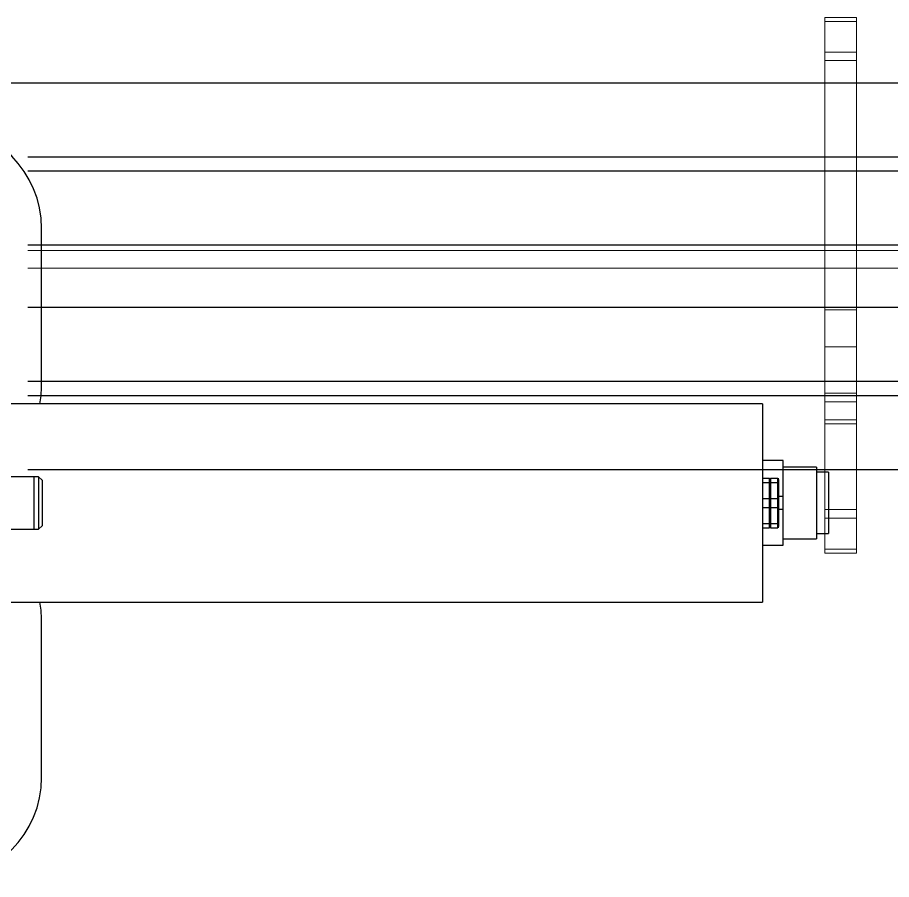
# Model space of a CAD drawing. Header units: inches. Extents: x -1851 to 6314, y -1304 to 4687.
# Drawn here: x -1318.76 to -1305.05, y 623.61 to 637.13 of the extents above; entities that cross this region are included whole.
import ezdxf

# ---------------------------------------------------------------- set-up
doc = ezdxf.new("R2010")
doc.units = ezdxf.units.IN
doc.header["$MEASUREMENT"] = 0
for name, color, linetype in [('DC FEEEDERS', 1, 'Continuous'), ('E-ARRY-TABL', 9, 'Continuous'), ('WIRE MANAGEMENT', 4, 'Continuous')]:
    doc.layers.add(name, color=color, linetype=linetype)

msp = doc.modelspace()

# ---------------------------------------------------------------- linework, layer by layer
at = {"layer": 'DC FEEEDERS'}
for points in [[(-1322.81593, 636.10711), (-1274.42418, 636.10711)], [(-1318.59254, 634.94711), (-1274.42418, 634.94711)], [(-1318.59254, 634.72517), (-1274.42418, 634.72517)], [(-1318.59254, 633.56517), (-1274.42418, 633.56517)], [(-1318.59254, 632.58777), (-1274.42418, 632.58777)], [(-1318.59254, 631.42777), (-1274.42418, 631.42777)], [(-1318.59254, 631.20583), (-1274.42418, 631.20583)], [(-1318.59254, 630.04583), (-1274.42418, 630.04583)]]:
    msp.add_lwpolyline(points, dxfattribs=at)
at = {"layer": 'E-ARRY-TABL'}
for p, q in [((-1318.37762, 631.33518), (-1318.37762, 633.8215)), ((-1307.07436, 631.07374), (-1318.99241, 631.07374)), ((-1307.07436, 631.07374), (-1307.07436, 627.96319)), ((-1306.75392, 630.18223), (-1307.07436, 630.18223)), ((-1306.75392, 629.61962), (-1306.75392, 630.18223)), ((-1306.22749, 630.07923), (-1306.75392, 630.07923)), ((-1306.22749, 630.07923), (-1306.22749, 629.51846)), ((-1318.49802, 629.93046), (-1318.91916, 629.93046)), ((-1318.42477, 629.93046), (-1318.49802, 629.93046)), ((-1318.4976, 629.93004), (-1318.49802, 629.93046)), ((-1318.49802, 629.93046), (-1318.49802, 629.10647)), ((-1318.36984, 629.87553), (-1318.42477, 629.93046)), ((-1318.42477, 629.93046), (-1318.42477, 629.10647)), ((-1307.07436, 629.90757), (-1306.9645, 629.90757)), ((-1306.9645, 629.8389), (-1306.9645, 629.90757)), ((-1306.95305, 629.8991), (-1306.9645, 629.8991)), ((-1306.95305, 629.90757), (-1306.83471, 629.90757)), ((-1306.95305, 629.90757), (-1306.95305, 629.8389)), ((-1306.8203, 629.87621), (-1306.82814, 629.90757)), ((-1306.04438, 629.99912), (-1306.22749, 629.99912)), ((-1306.04438, 629.99912), (-1306.04438, 629.51846)), ((-1318.36984, 629.87553), (-1318.36984, 629.1614)), ((-1307.07436, 629.8389), (-1306.9645, 629.8389)), ((-1306.9645, 629.58713), (-1306.9645, 629.8389)), ((-1306.95305, 629.8389), (-1306.83471, 629.8389)), ((-1306.95305, 629.8389), (-1306.95305, 629.58713)), ((-1306.83471, 629.58713), (-1306.83471, 629.8389)), ((-1306.8203, 629.51846), (-1306.8203, 629.87621)), ((-1306.75392, 629.61962), (-1306.8203, 629.61962)), ((-1306.75392, 629.41731), (-1306.75392, 629.61962)), ((-1307.07436, 629.58713), (-1306.9645, 629.58713)), ((-1306.9645, 629.4498), (-1306.9645, 629.58713)), ((-1306.95305, 629.58713), (-1306.95305, 629.4498)), ((-1306.95305, 629.58713), (-1306.83471, 629.58713)), ((-1306.8203, 629.16072), (-1306.8203, 629.51846)), ((-1306.22749, 629.51846), (-1306.22749, 628.9577)), ((-1306.04438, 629.51846), (-1306.04438, 629.03781)), ((-1307.07436, 629.4498), (-1306.9645, 629.4498)), ((-1306.9645, 629.19803), (-1306.9645, 629.4498)), ((-1306.95305, 629.4498), (-1306.83471, 629.4498)), ((-1306.95305, 629.4498), (-1306.95305, 629.19803)), ((-1306.83471, 629.19803), (-1306.83471, 629.4498)), ((-1306.75392, 629.41731), (-1306.8203, 629.41731)), ((-1306.75392, 628.8547), (-1306.75392, 629.41731)), ((-1307.07436, 629.19803), (-1306.9645, 629.19803)), ((-1306.9645, 629.12936), (-1306.9645, 629.19803)), ((-1306.95305, 629.19803), (-1306.83471, 629.19803)), ((-1306.95305, 629.19803), (-1306.95305, 629.12936)), ((-1318.91916, 629.10647), (-1318.49802, 629.10647)), ((-1318.49802, 629.10647), (-1318.4976, 629.10689)), ((-1318.49802, 629.10647), (-1318.42477, 629.10647)), ((-1318.42477, 629.10647), (-1318.36984, 629.1614)), ((-1307.07436, 629.12936), (-1306.9645, 629.12936)), ((-1306.9645, 629.13783), (-1306.95305, 629.13783)), ((-1306.95305, 629.12936), (-1306.83471, 629.12936)), ((-1306.82814, 629.12936), (-1306.8203, 629.16072)), ((-1306.75392, 628.9577), (-1306.22749, 628.9577)), ((-1306.22749, 629.03781), (-1306.04438, 629.03781)), ((-1307.07436, 628.8547), (-1306.75392, 628.8547)), ((-1318.99241, 627.96319), (-1307.07436, 627.96319)), ((-1318.37762, 625.21543), (-1318.37762, 627.70175))]:
    msp.add_line(p, q, dxfattribs=at)
for points in [[(-1318.40789, 631.07374), (-1318.38591, 631.19766), (-1318.37762, 631.33518)], [(-1318.37762, 627.70175), (-1318.38591, 627.83927), (-1318.40789, 627.96319)]]:
    msp.add_lwpolyline(points, dxfattribs=at)
for centre, start, end in [((-1319.97982, 633.8215), 0, 90), ((-1319.97982, 625.21543), 270, 0)]:
    msp.add_arc(centre, 1.6022, start, end, dxfattribs=at)
for points, knots in [([(-1306.83471, 629.8389), (-1306.8358, 629.85136), (-1306.838, 629.87628), (-1306.83804, 629.89997), (-1306.83637, 629.90727), (-1306.83489, 629.90754), (-1306.83471, 629.90757)], [0, 0, 0, 0, 0.31804449, 0.63621367, 0.95343925, 1, 1, 1, 1]), ([(-1306.83471, 629.4498), (-1306.8358, 629.46373), (-1306.838, 629.4916), (-1306.83804, 629.53841), (-1306.83637, 629.57006), (-1306.83489, 629.58519), (-1306.83471, 629.58713)], [0, 0, 0, 0, 0.31804448, 0.63621367, 0.95343925, 1, 1, 1, 1]), ([(-1306.83471, 629.12936), (-1306.8358, 629.13083), (-1306.838, 629.13378), (-1306.83804, 629.15691), (-1306.83637, 629.18126), (-1306.83489, 629.19612), (-1306.83471, 629.19803)], [0, 0, 0, 0, 0.31805425, 0.63622342, 0.95344903, 1, 1, 1, 1])]:
    msp.add_open_spline(points, degree=3, knots=knots, dxfattribs=at)
at = {"layer": 'WIRE MANAGEMENT', "color": 4, "linetype": 'Continuous', "lineweight": 18, "elevation": 0.11854, "flags": 128}
msp.add_lwpolyline([(-1305.60172, 637.13195), (-1306.10172, 637.13195), (-1306.10172, 628.73195), (-1305.60172, 628.73195)], close=True, dxfattribs=at)
for points in [[(-1305.60172, 637.13195), (-1306.10172, 637.13195)], [(-1305.60172, 637.07086), (-1306.10172, 637.07086)], [(-1305.60172, 636.58736), (-1306.10172, 636.58736)], [(-1305.60172, 636.45929), (-1306.10172, 636.45929)], [(-1318.59254, 633.47839), (-1249.54937, 633.47839)], [(-1318.59254, 633.20032), (-1249.54937, 633.20032)], [(-1305.60172, 632.54914), (-1306.10172, 632.54914)], [(-1305.60172, 631.96688), (-1306.10172, 631.96688)], [(-1305.60172, 631.24068), (-1306.10172, 631.24068)], [(-1305.60172, 631.1051), (-1306.10172, 631.1051)], [(-1305.60172, 630.82002), (-1306.10172, 630.82002)], [(-1305.60172, 630.75879), (-1306.10172, 630.75879)], [(-1305.60172, 629.41767), (-1306.10172, 629.41767)], [(-1305.60172, 629.28209), (-1306.10172, 629.28209)], [(-1305.60172, 628.79303), (-1306.10172, 628.79303)], [(-1305.60172, 628.73195), (-1306.10172, 628.73195)]]:
    msp.add_lwpolyline(points, dxfattribs=at)

doc.saveas('drawing.dxf')
